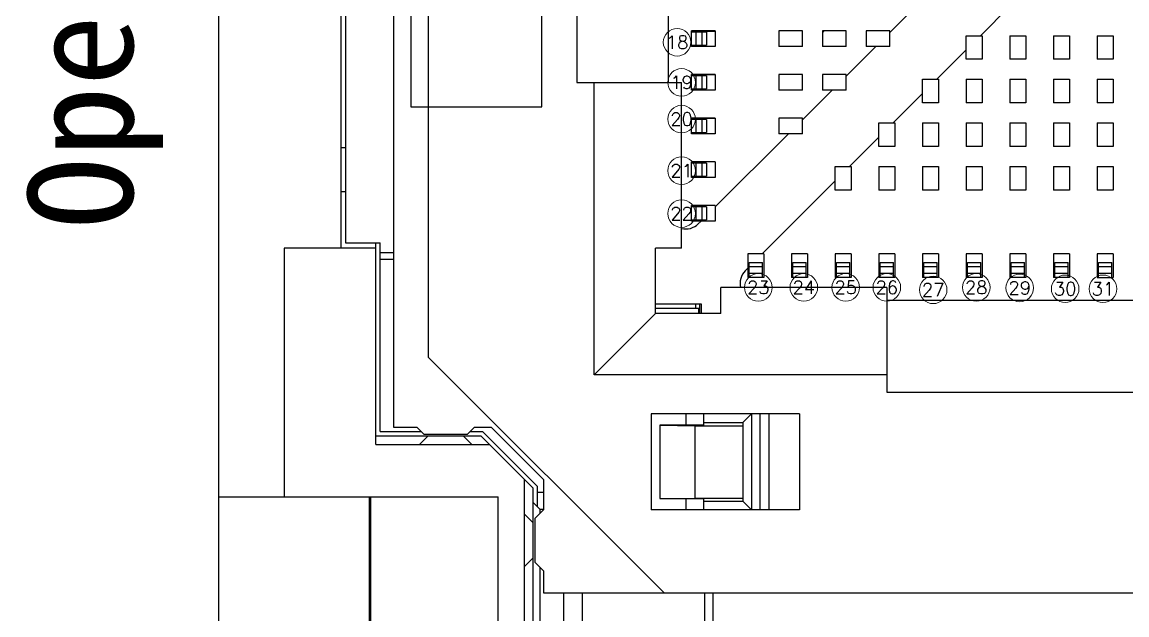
# Model space of a CAD drawing. Header units: millimetres. Extents: x 2405 to 2512, y -828 to -753.
# Drawn here: x 2476.54 to 2489.19, y -794.5 to -787.7 of the extents above; entities that cross this region are included whole.
import ezdxf
from ezdxf.enums import TextEntityAlignment as Align

# ---------------------------------------------------------------- set-up
doc = ezdxf.new("R2010")
doc.units = ezdxf.units.MM
doc.header["$LTSCALE"] = 30.734
doc.layers.get('0').update_dxf_attribs({"linetype": 'CONTINUOUS'})
doc.layers.add('from', color=7, linetype='CONTINUOUS', lineweight=13)
doc.styles.add('ROMANS', font='romans.shx')
doc.styles.add('TXT', font='txt.shx', dxfattribs={"bigfont": 'gbcbig.shx'})

# ---------------------------------------------------------------- blocks, each defined once
blk = doc.blocks.new('b')
at = {"color": 7, "linetype": 'Continuous'}
for p, q in [((1258.817, -767.658), (1258.817, -744.658)), ((1261.217, -749.258), (1261.217, -763.058)), ((1260.217, -756.95), (1260.217, -761.808)), ((1260.267, -756.985), (1260.267, -761.748)), ((1260.817, -757.158), (1260.817, -763.858)), ((1260.267, -760.658), (1260.217, -760.658)), ((1260.217, -761.158), (1260.267, -761.158)), ((1259.567, -761.808), (1259.567, -764.658)), ((1260.617, -761.808), (1259.567, -761.808)), ((1260.267, -761.748), (1260.667, -761.748)), ((1260.617, -764.058), (1260.617, -761.748)), ((1260.667, -763.908), (1260.667, -761.748)), ((1260.667, -761.858), (1260.817, -761.858)), ((1260.667, -761.934), (1260.817, -761.934)), ((1263.917, -765.758), (1261.217, -763.058)), ((1263.767, -763.708), (1263.767, -764.808)), ((1265.467, -763.708), (1263.767, -763.708)), ((1264.167, -763.708), (1264.167, -763.836)), ((1264.367, -763.708), (1264.367, -763.836)), ((1264.817, -763.808), (1264.917, -763.708)), ((1264.917, -763.708), (1264.917, -764.808)), ((1265.017, -764.808), (1265.017, -763.708)), ((1265.117, -763.708), (1265.117, -764.808)), ((1265.467, -763.708), (1265.467, -764.808)), ((1264.367, -763.808), (1264.817, -763.808)), ((1264.817, -763.808), (1264.817, -764.708)), ((1260.617, -763.958), (1261.817, -763.958)), ((1260.667, -763.908), (1261.137, -763.908)), ((1260.817, -763.858), (1261.087, -763.858)), ((1261.167, -763.938), (1261.087, -763.858)), ((1261.117, -764.058), (1261.217, -763.958)), ((1261.167, -763.938), (1261.667, -763.938)), ((1261.617, -763.958), (1261.717, -764.058)), ((1261.747, -763.858), (1261.667, -763.938)), ((1261.697, -763.908), (1261.838, -763.908)), ((1261.747, -763.858), (1261.937, -763.858)), ((1261.817, -763.958), (1262.417, -764.558)), ((1262.467, -764.538), (1261.838, -763.908)), ((1262.537, -764.458), (1261.937, -763.858)), ((1264.367, -763.836), (1263.867, -763.836)), ((1263.867, -763.838), (1263.867, -764.679)), ((1263.867, -763.838), (1264.267, -763.845)), ((1264.267, -763.845), (1264.267, -764.672)), ((1264.267, -763.845), (1264.817, -763.845)), ((1260.617, -764.058), (1261.917, -764.058)), ((1262.317, -766.258), (1262.317, -764.458)), ((1262.537, -764.458), (1262.537, -764.808)), ((1262.417, -766.258), (1262.417, -764.558)), ((1262.467, -764.774), (1262.467, -764.538)), ((1258.817, -764.658), (1262.016, -764.658)), ((1260.545, -767.658), (1260.545, -764.658)), ((1260.555, -764.658), (1260.555, -767.658)), ((1262.016, -767.158), (1262.016, -764.658)), ((1262.537, -764.608), (1262.467, -764.608)), ((1263.867, -764.679), (1264.267, -764.672)), ((1264.367, -764.68), (1263.867, -764.68)), ((1264.167, -764.68), (1264.167, -764.808)), ((1264.267, -764.672), (1264.817, -764.672)), ((1264.367, -764.68), (1264.367, -764.808)), ((1264.367, -764.708), (1264.817, -764.708)), ((1264.917, -764.808), (1264.817, -764.708)), ((1262.417, -764.724), (1262.496, -764.803)), ((1262.437, -764.908), (1262.537, -764.808)), ((1262.496, -764.849), (1262.496, -764.803)), ((1262.537, -764.804), (1262.496, -764.803)), ((1265.467, -764.808), (1263.767, -764.808)), ((1262.417, -764.958), (1262.317, -764.858)), ((1262.437, -764.908), (1262.437, -765.408)), ((1262.417, -765.358), (1262.317, -765.458)), ((1262.537, -765.508), (1262.437, -765.408)), ((1262.496, -766.213), (1262.496, -765.467)), ((1262.537, -765.508), (1262.537, -765.758)), ((1262.537, -765.758), (1278.097, -765.758)), ((1262.767, -766.208), (1262.767, -765.758)), ((1262.977, -765.758), (1262.977, -766.208)), ((1264.384, -766.208), (1264.384, -765.758)), ((1264.477, -766.258), (1264.477, -765.758))]:
    blk.add_line(p, q, dxfattribs=at)
at = {"color": 0, "linetype": 'ByBlock', "insert": (1256.634, -761.586), "char_height": 1.2, "width": 15.76995, "attachment_point": 1, "rotation": 90, "style": 'ROMANS'}
blk.add_mtext('{\\fSimSun|b0|i0|c134|p2;Opening direction}', dxfattribs=at)

msp = doc.modelspace()

# ---------------------------------------------------------------- linework, layer by layer
at = {"color": 7, "linetype": 'Continuous'}
for p, q in [((2482.89, -780.893), (2482.89, -788.393)), ((2482.89, -780.893), (2482.89, -788.393)), ((2483.94, -788.393), (2483.94, -780.893)), ((2483.94, -788.393), (2483.94, -780.893)), ((2480.99, -781.672), (2480.99, -788.672)), ((2482.49, -788.672), (2482.49, -781.672)), ((2486.475, -787.821), (2486.813, -787.483)), ((2487.85, -787.521), (2487.512, -787.858)), ((2484.205, -787.983), (2484.205, -787.803)), ((2484.475, -787.803), (2484.205, -787.803)), ((2484.475, -787.808), (2484.205, -787.808)), ((2484.375, -787.818), (2484.205, -787.818)), ((2484.255, -787.818), (2484.255, -787.968)), ((2484.325, -787.968), (2484.325, -787.818)), ((2484.375, -787.818), (2484.375, -787.968)), ((2484.475, -787.803), (2484.475, -787.983)), ((2485.205, -787.803), (2485.205, -787.983)), ((2485.475, -787.803), (2485.205, -787.803)), ((2485.205, -787.803), (2485.205, -787.983)), ((2485.475, -787.803), (2485.205, -787.803)), ((2485.475, -787.983), (2485.475, -787.803)), ((2485.475, -787.983), (2485.475, -787.803)), ((2485.705, -787.803), (2485.705, -787.983)), ((2485.975, -787.803), (2485.705, -787.803)), ((2485.705, -787.808), (2485.717, -787.808)), ((2485.717, -787.808), (2485.717, -787.803)), ((2485.975, -787.983), (2485.975, -787.803)), ((2486.205, -787.803), (2486.205, -787.983)), ((2486.475, -787.803), (2486.205, -787.803)), ((2486.475, -787.983), (2486.475, -787.803)), ((2487.35, -788.128), (2487.35, -787.858)), ((2487.35, -787.858), (2487.53, -787.858)), ((2487.53, -787.858), (2487.53, -788.128)), ((2487.85, -787.858), (2487.85, -788.128)), ((2487.85, -787.858), (2488.03, -787.858)), ((2488.03, -787.858), (2488.03, -788.128)), ((2488.35, -787.858), (2488.35, -788.128)), ((2488.35, -787.858), (2488.53, -787.858)), ((2488.53, -787.858), (2488.53, -788.128)), ((2488.85, -787.858), (2488.85, -788.128)), ((2488.85, -787.858), (2489.03, -787.858)), ((2489.03, -787.858), (2489.03, -788.128)), ((2484.205, -787.968), (2484.375, -787.968)), ((2484.205, -787.978), (2484.475, -787.978)), ((2484.475, -787.983), (2484.205, -787.983)), ((2485.475, -787.983), (2485.205, -787.983)), ((2485.475, -787.983), (2485.205, -787.983)), ((2485.975, -787.983), (2485.705, -787.983)), ((2485.975, -788.321), (2486.313, -787.983)), ((2486.475, -787.983), (2486.205, -787.983)), ((2487.35, -788.021), (2487.012, -788.358)), ((2487.53, -788.128), (2487.35, -788.128)), ((2488.03, -788.128), (2487.85, -788.128)), ((2488.53, -788.128), (2488.35, -788.128)), ((2489.03, -788.128), (2488.85, -788.128)), ((2484.205, -788.483), (2484.205, -788.303)), ((2484.475, -788.303), (2484.205, -788.303)), ((2484.205, -788.483), (2484.205, -788.303)), ((2484.475, -788.303), (2484.205, -788.303)), ((2484.475, -788.308), (2484.205, -788.308)), ((2484.475, -788.308), (2484.205, -788.308)), ((2484.375, -788.318), (2484.205, -788.318)), ((2484.375, -788.318), (2484.205, -788.318)), ((2484.24, -788.303), (2484.24, -788.308)), ((2484.24, -788.303), (2484.24, -788.308)), ((2484.255, -788.318), (2484.255, -788.468)), ((2484.255, -788.318), (2484.255, -788.468)), ((2484.325, -788.468), (2484.325, -788.318)), ((2484.325, -788.468), (2484.325, -788.318)), ((2484.375, -788.318), (2484.375, -788.468)), ((2484.375, -788.318), (2484.375, -788.468)), ((2484.475, -788.303), (2484.475, -788.483)), ((2484.475, -788.303), (2484.475, -788.483)), ((2485.205, -788.303), (2485.205, -788.483)), ((2485.475, -788.303), (2485.205, -788.303)), ((2485.205, -788.303), (2485.205, -788.483)), ((2485.475, -788.303), (2485.205, -788.303)), ((2485.205, -788.303), (2485.205, -788.483)), ((2485.475, -788.303), (2485.205, -788.303)), ((2485.205, -788.303), (2485.205, -788.483)), ((2485.475, -788.303), (2485.205, -788.303)), ((2485.475, -788.483), (2485.475, -788.303)), ((2485.475, -788.483), (2485.475, -788.303)), ((2485.475, -788.483), (2485.475, -788.303)), ((2485.475, -788.483), (2485.475, -788.303)), ((2485.705, -788.303), (2485.705, -788.483)), ((2485.975, -788.303), (2485.705, -788.303)), ((2485.975, -788.483), (2485.975, -788.303)), ((2486.85, -788.628), (2486.85, -788.358)), ((2486.85, -788.358), (2487.03, -788.358)), ((2487.03, -788.358), (2487.03, -788.628)), ((2487.35, -788.358), (2487.35, -788.628)), ((2487.35, -788.358), (2487.53, -788.358)), ((2487.53, -788.358), (2487.53, -788.628)), ((2487.85, -788.358), (2487.85, -788.628)), ((2487.85, -788.358), (2488.03, -788.358)), ((2488.03, -788.358), (2488.03, -788.628)), ((2488.35, -788.358), (2488.35, -788.628)), ((2488.35, -788.358), (2488.53, -788.358)), ((2488.53, -788.358), (2488.53, -788.628)), ((2488.85, -788.358), (2488.85, -788.628)), ((2488.85, -788.358), (2489.03, -788.358)), ((2489.03, -788.358), (2489.03, -788.628)), ((2482.89, -788.393), (2484.09, -788.393)), ((2482.89, -788.393), (2484.09, -788.393)), ((2483.09, -791.743), (2483.09, -788.393)), ((2483.09, -791.743), (2483.09, -788.393)), ((2484.09, -790.293), (2484.09, -788.393)), ((2484.09, -790.293), (2484.09, -788.393)), ((2484.205, -788.468), (2484.375, -788.468)), ((2484.205, -788.468), (2484.375, -788.468)), ((2484.205, -788.478), (2484.475, -788.478)), ((2484.205, -788.478), (2484.475, -788.478)), ((2484.475, -788.483), (2484.205, -788.483)), ((2484.475, -788.483), (2484.205, -788.483)), ((2485.475, -788.483), (2485.205, -788.483)), ((2485.475, -788.483), (2485.205, -788.483)), ((2485.475, -788.483), (2485.205, -788.483)), ((2485.475, -788.483), (2485.205, -788.483)), ((2485.475, -788.821), (2485.813, -788.483)), ((2485.813, -788.483), (2485.475, -788.821)), ((2485.475, -788.821), (2485.813, -788.483)), ((2485.813, -788.483), (2485.475, -788.821)), ((2485.975, -788.483), (2485.705, -788.483)), ((2486.85, -788.521), (2486.512, -788.858)), ((2487.03, -788.628), (2486.85, -788.628)), ((2487.53, -788.628), (2487.35, -788.628)), ((2488.03, -788.628), (2487.85, -788.628)), ((2488.53, -788.628), (2488.35, -788.628)), ((2489.03, -788.628), (2488.85, -788.628)), ((2480.99, -788.672), (2482.49, -788.672)), ((2484.205, -788.983), (2484.205, -788.803)), ((2484.475, -788.803), (2484.205, -788.803)), ((2484.205, -788.983), (2484.205, -788.803)), ((2484.475, -788.803), (2484.205, -788.803)), ((2484.475, -788.808), (2484.205, -788.808)), ((2484.475, -788.808), (2484.205, -788.808)), ((2484.375, -788.818), (2484.205, -788.818)), ((2484.375, -788.818), (2484.205, -788.818)), ((2484.255, -788.818), (2484.255, -788.968)), ((2484.255, -788.818), (2484.255, -788.968)), ((2484.325, -788.968), (2484.325, -788.818)), ((2484.325, -788.968), (2484.325, -788.818)), ((2484.375, -788.818), (2484.375, -788.968)), ((2484.375, -788.818), (2484.375, -788.968)), ((2484.475, -788.803), (2484.475, -788.983)), ((2484.475, -788.803), (2484.475, -788.983)), ((2485.205, -788.803), (2485.205, -788.983)), ((2485.475, -788.803), (2485.205, -788.803)), ((2485.205, -788.803), (2485.205, -788.983)), ((2485.475, -788.803), (2485.205, -788.803)), ((2485.205, -788.803), (2485.205, -788.983)), ((2485.475, -788.803), (2485.205, -788.803)), ((2485.205, -788.803), (2485.205, -788.983)), ((2485.475, -788.803), (2485.205, -788.803)), ((2485.475, -788.983), (2485.475, -788.803)), ((2485.475, -788.983), (2485.475, -788.803)), ((2485.475, -788.983), (2485.475, -788.803)), ((2485.475, -788.983), (2485.475, -788.803)), ((2486.35, -789.128), (2486.35, -788.858)), ((2486.35, -788.858), (2486.53, -788.858)), ((2486.53, -788.858), (2486.53, -789.128)), ((2486.85, -788.858), (2486.85, -789.128)), ((2486.85, -788.858), (2487.03, -788.858)), ((2487.03, -788.858), (2487.03, -789.128)), ((2487.35, -788.858), (2487.35, -789.128)), ((2487.35, -788.858), (2487.53, -788.858)), ((2487.53, -788.858), (2487.53, -789.128)), ((2487.85, -788.858), (2487.85, -789.128)), ((2487.85, -788.858), (2488.03, -788.858)), ((2488.03, -788.858), (2488.03, -789.128)), ((2488.35, -788.858), (2488.35, -789.128)), ((2488.35, -788.858), (2488.53, -788.858)), ((2488.53, -788.858), (2488.53, -789.128)), ((2488.85, -788.858), (2488.85, -789.128)), ((2488.85, -788.858), (2489.03, -788.858)), ((2489.03, -788.858), (2489.03, -789.128)), ((2484.205, -788.968), (2484.375, -788.968)), ((2484.205, -788.968), (2484.375, -788.968)), ((2484.475, -788.983), (2484.205, -788.983)), ((2484.475, -788.983), (2484.205, -788.983)), ((2484.475, -789.821), (2485.313, -788.983)), ((2485.313, -788.983), (2484.475, -789.821)), ((2484.475, -789.821), (2485.313, -788.983)), ((2485.313, -788.983), (2484.475, -789.821)), ((2485.475, -788.983), (2485.205, -788.983)), ((2485.475, -788.983), (2485.205, -788.983)), ((2485.475, -788.983), (2485.205, -788.983)), ((2485.475, -788.983), (2485.205, -788.983)), ((2486.35, -789.021), (2486.012, -789.358)), ((2486.53, -789.128), (2486.35, -789.128)), ((2487.03, -789.128), (2486.85, -789.128)), ((2487.53, -789.128), (2487.35, -789.128)), ((2488.03, -789.128), (2487.85, -789.128)), ((2488.53, -789.128), (2488.35, -789.128)), ((2489.03, -789.128), (2488.85, -789.128)), ((2484.205, -789.483), (2484.205, -789.303)), ((2484.475, -789.303), (2484.205, -789.303)), ((2484.375, -789.318), (2484.205, -789.318)), ((2484.255, -789.318), (2484.255, -789.468)), ((2484.325, -789.468), (2484.325, -789.318)), ((2484.375, -789.318), (2484.375, -789.468)), ((2484.475, -789.303), (2484.475, -789.483)), ((2485.85, -789.628), (2485.85, -789.358)), ((2485.85, -789.358), (2486.03, -789.358)), ((2486.03, -789.358), (2486.03, -789.628)), ((2486.35, -789.358), (2486.35, -789.628)), ((2486.35, -789.358), (2486.53, -789.358)), ((2486.53, -789.358), (2486.53, -789.628)), ((2486.85, -789.358), (2486.85, -789.628)), ((2486.85, -789.358), (2487.03, -789.358)), ((2487.03, -789.358), (2487.03, -789.628)), ((2487.35, -789.358), (2487.35, -789.628)), ((2487.35, -789.358), (2487.53, -789.358)), ((2487.53, -789.358), (2487.53, -789.628)), ((2487.85, -789.358), (2487.85, -789.628)), ((2487.85, -789.358), (2488.03, -789.358)), ((2488.03, -789.358), (2488.03, -789.628)), ((2488.35, -789.358), (2488.35, -789.628)), ((2488.35, -789.358), (2488.53, -789.358)), ((2488.53, -789.358), (2488.53, -789.628)), ((2488.85, -789.358), (2488.85, -789.628)), ((2488.85, -789.358), (2489.03, -789.358)), ((2489.03, -789.358), (2489.03, -789.628)), ((2484.205, -789.468), (2484.375, -789.468)), ((2484.475, -789.483), (2484.205, -789.483)), ((2485.85, -789.521), (2485.012, -790.358)), ((2485.85, -789.521), (2485.012, -790.358)), ((2486.03, -789.628), (2485.85, -789.628)), ((2486.53, -789.628), (2486.35, -789.628)), ((2487.03, -789.628), (2486.85, -789.628)), ((2487.53, -789.628), (2487.35, -789.628)), ((2488.03, -789.628), (2487.85, -789.628)), ((2488.53, -789.628), (2488.35, -789.628)), ((2489.03, -789.628), (2488.85, -789.628)), ((2484.205, -789.983), (2484.205, -789.803)), ((2484.475, -789.803), (2484.205, -789.803)), ((2484.375, -789.818), (2484.205, -789.818)), ((2484.255, -789.818), (2484.255, -789.968)), ((2484.325, -789.968), (2484.325, -789.818)), ((2484.375, -789.818), (2484.375, -789.968)), ((2484.475, -789.803), (2484.475, -789.983)), ((2484.205, -789.968), (2484.375, -789.968)), ((2484.475, -789.983), (2484.205, -789.983)), ((2484.281, -790.015), (2484.313, -789.983)), ((2483.79, -791.043), (2483.79, -790.293)), ((2484.09, -790.293), (2483.79, -790.293)), ((2484.85, -790.358), (2484.85, -790.628)), ((2485.03, -790.358), (2484.85, -790.358)), ((2485.03, -790.358), (2485.03, -790.628)), ((2485.35, -790.358), (2485.35, -790.628)), ((2485.53, -790.358), (2485.35, -790.358)), ((2485.53, -790.358), (2485.53, -790.628)), ((2485.85, -790.358), (2485.85, -790.628)), ((2486.03, -790.358), (2485.85, -790.358)), ((2486.03, -790.358), (2486.03, -790.628)), ((2486.35, -790.358), (2486.35, -790.628)), ((2486.53, -790.358), (2486.35, -790.358)), ((2486.53, -790.358), (2486.53, -790.628)), ((2486.85, -790.358), (2486.85, -790.628)), ((2487.03, -790.358), (2486.85, -790.358)), ((2487.03, -790.358), (2487.03, -790.628)), ((2487.35, -790.358), (2487.35, -790.628)), ((2487.53, -790.358), (2487.35, -790.358)), ((2487.53, -790.358), (2487.53, -790.628)), ((2487.85, -790.358), (2487.85, -790.628)), ((2488.03, -790.358), (2487.85, -790.358)), ((2488.03, -790.358), (2488.03, -790.628)), ((2488.35, -790.358), (2488.35, -790.628)), ((2488.53, -790.358), (2488.35, -790.358)), ((2488.53, -790.358), (2488.53, -790.628)), ((2488.85, -790.358), (2488.85, -790.628)), ((2489.03, -790.358), (2488.85, -790.358)), ((2489.03, -790.358), (2489.03, -790.628)), ((2484.85, -790.521), (2484.819, -790.552)), ((2484.865, -790.628), (2484.865, -790.458)), ((2484.865, -790.458), (2485.015, -790.458)), ((2485.015, -790.508), (2484.865, -790.508)), ((2485.015, -790.628), (2485.015, -790.458)), ((2485.365, -790.628), (2485.365, -790.458)), ((2485.365, -790.458), (2485.515, -790.458)), ((2485.515, -790.508), (2485.365, -790.508)), ((2485.515, -790.628), (2485.515, -790.458)), ((2485.865, -790.628), (2485.865, -790.458)), ((2485.865, -790.458), (2486.015, -790.458)), ((2486.015, -790.508), (2485.865, -790.508)), ((2486.015, -790.628), (2486.015, -790.458)), ((2486.365, -790.628), (2486.365, -790.458)), ((2486.365, -790.458), (2486.515, -790.458)), ((2486.515, -790.508), (2486.365, -790.508)), ((2486.515, -790.628), (2486.515, -790.458)), ((2486.865, -790.628), (2486.865, -790.458)), ((2486.865, -790.458), (2487.015, -790.458)), ((2487.015, -790.508), (2486.865, -790.508)), ((2487.015, -790.628), (2487.015, -790.458)), ((2487.365, -790.628), (2487.365, -790.458)), ((2487.365, -790.458), (2487.515, -790.458)), ((2487.515, -790.508), (2487.365, -790.508)), ((2487.515, -790.628), (2487.515, -790.458)), ((2487.865, -790.628), (2487.865, -790.458)), ((2487.865, -790.458), (2488.015, -790.458)), ((2488.015, -790.508), (2487.865, -790.508)), ((2488.015, -790.628), (2488.015, -790.458)), ((2488.365, -790.628), (2488.365, -790.458)), ((2488.365, -790.458), (2488.515, -790.458)), ((2488.515, -790.508), (2488.365, -790.508)), ((2488.515, -790.628), (2488.515, -790.458)), ((2488.865, -790.628), (2488.865, -790.458)), ((2488.865, -790.458), (2489.015, -790.458)), ((2489.015, -790.508), (2488.865, -790.508)), ((2489.015, -790.628), (2489.015, -790.458)), ((2485.03, -790.628), (2484.85, -790.628)), ((2484.865, -790.578), (2485.015, -790.578)), ((2485.53, -790.628), (2485.35, -790.628)), ((2485.365, -790.578), (2485.515, -790.578)), ((2486.03, -790.628), (2485.85, -790.628)), ((2485.865, -790.578), (2486.015, -790.578)), ((2486.53, -790.628), (2486.35, -790.628)), ((2486.365, -790.578), (2486.515, -790.578)), ((2487.03, -790.628), (2486.85, -790.628)), ((2486.865, -790.578), (2487.015, -790.578)), ((2487.53, -790.628), (2487.35, -790.628)), ((2487.365, -790.578), (2487.515, -790.578)), ((2488.03, -790.628), (2487.85, -790.628)), ((2487.865, -790.578), (2488.015, -790.578)), ((2488.53, -790.628), (2488.35, -790.628)), ((2488.365, -790.578), (2488.515, -790.578)), ((2488.85, -790.628), (2489.03, -790.628)), ((2488.865, -790.578), (2489.015, -790.578)), ((2486.44, -790.743), (2484.54, -790.743)), ((2484.54, -791.043), (2484.54, -790.743)), ((2486.44, -790.743), (2484.54, -790.743)), ((2486.44, -790.743), (2486.44, -791.943)), ((2493.94, -790.893), (2486.44, -790.893)), ((2483.79, -790.933), (2484.315, -790.933)), ((2484.293, -790.983), (2483.79, -790.983)), ((2484.25, -790.933), (2484.25, -790.983)), ((2484.285, -790.983), (2484.283, -791.043)), ((2484.293, -791.043), (2484.293, -790.983)), ((2484.294, -790.933), (2484.294, -791.043)), ((2484.315, -790.933), (2484.315, -791.043)), ((2483.79, -791.043), (2483.09, -791.743)), ((2484.54, -791.043), (2483.79, -791.043)), ((2486.44, -791.743), (2483.09, -791.743)), ((2486.44, -791.743), (2483.09, -791.743)), ((2486.44, -791.943), (2493.94, -791.943))]:
    msp.add_line(p, q, dxfattribs=at)
for centre, start, end in [((2484.14, -789.873), 255.3744, 315), ((2484.96, -790.693), 135, 194.5428)]:
    msp.add_arc(centre, 0.2, start, end, dxfattribs=at)
at = {"layer": 'from', "color": 4, "linetype": 'ByBlock'}
for centre in [(2484.039, -787.933), (2484.09, -788.393), (2484.09, -788.814), (2484.09, -789.405), (2484.09, -789.897), (2484.969, -790.743), (2485.49, -790.743), (2485.97, -790.743), (2486.44, -790.743), (2486.971, -790.771), (2487.464, -790.743), (2487.962, -790.749), (2488.482, -790.759), (2488.915, -790.759)]:
    msp.add_circle(centre, 0.158, dxfattribs=at)

# ---------------------------------------------------------------- block references
at = {"color": 0, "linetype": 'ByBlock'}
msp.add_blockref('b', (1219.973, -28.485), dxfattribs=at)

# ---------------------------------------------------------------- texts
at = {"layer": 'from', "color": 6, "linetype": 'ByBlock', "style": 'TXT'}
for s, p in [('18', (2484.039, -787.933)), ('19', (2484.09, -788.393)), ('20', (2484.09, -788.814)), ('21', (2484.09, -789.405)), ('22', (2484.09, -789.897)), ('23', (2484.969, -790.743)), ('24', (2485.49, -790.743)), ('25', (2485.97, -790.743)), ('26', (2486.44, -790.743)), ('27', (2486.971, -790.771)), ('28', (2487.464, -790.743)), ('29', (2487.962, -790.749)), ('30', (2488.482, -790.759)), ('31', (2488.915, -790.759))]:
    msp.add_text(s, height=0.15, dxfattribs=at).set_placement(p, align=Align.MIDDLE)

doc.saveas('drawing.dxf')
